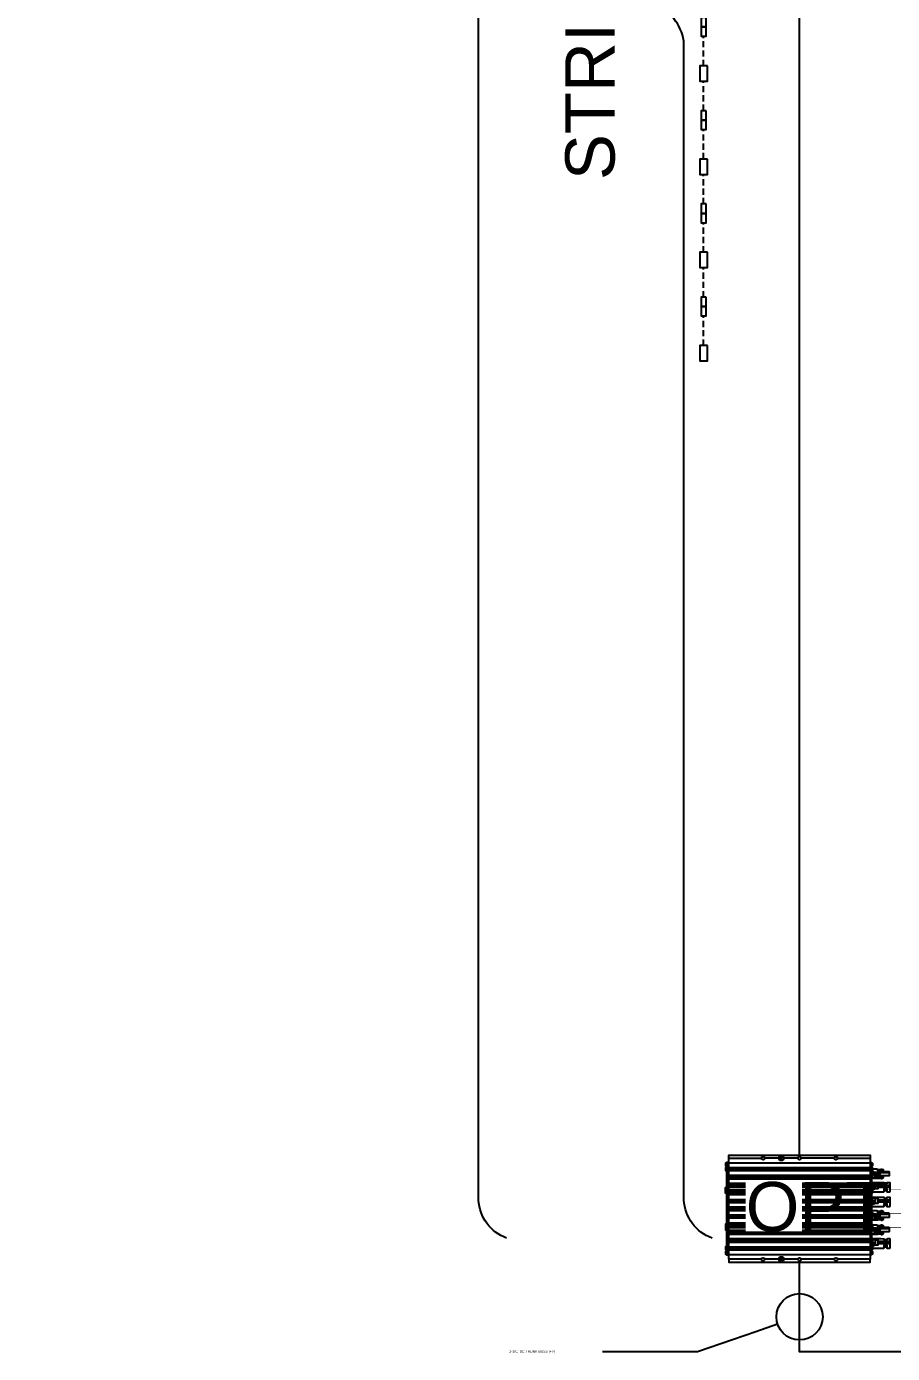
# Model space of a CAD drawing. Header units: feet. Extents: x -327 to 55127, y -2634 to 4121.
# Drawn here: x 1607.7 to 1642.8, y -2504.5 to -2450.7 of the extents above; entities that cross this region are included whole.
import ezdxf
from ezdxf import colors
from ezdxf.entities.mleader import LeaderData, LeaderLine
from ezdxf.lldxf.tags import DXFTag
from ezdxf.math import Vec2, Vec3

# ---------------------------------------------------------------- set-up
doc = ezdxf.new("R2010")
doc.units = ezdxf.units.FT
doc.header["$MEASUREMENT"] = 0
doc.linetypes.add('HIDDEN', pattern=[0.375, 0.25, -0.125])
for name, color, linetype in [('E-CABL-DF', 10, 'DF_CABLE'), ('E-DC FEEDER', 10, 'DC TRUNK FEEDER'), ('E-HARN-COMP', 8, 'Continuous'), ('E-OPT', 10, 'Continuous'), ('E-TRNK-CABL-NEG', 6, 'HIDDEN'), ('E-TRUNK-CABLE-POS', 6, 'HIDDEN'), ('G-ANNO-TEXT', 1, 'Continuous')]:
    doc.layers.add(name, color=color, linetype=linetype)
doc.styles.add('NEI-A', font='arial.ttf')
doc.styles.get("Standard").update_dxf_attribs({"font": 'arial.ttf'})
tags = doc.linetypes.add('DC TRUNK FEEDER', pattern='A,0.5,-0.2,["DT",Standard,S=0.1,R=0,X=-0.1,Y=-0.05],-0.2', length=0.9).pattern_tags.tags
tags[6] = DXFTag(74, 10)
doc.linetypes.add('DF_CABLE', pattern='A,1,-0.2,["DF",Standard,S=0.1,R=0,X=-0.1,Y=-0.05],-0.2', length=1.4)

# ---------------------------------------------------------------- blocks, each defined once
blk = doc.blocks.new('AMPT-OPTIMIZER')
at = {"layer": 'E-OPT'}
for p, q in [((6.025, 3.759), (6.171, 3.765)), ((6.171, 3.395), (6.171, 3.407)), ((5.883, 3.023), (5.87, 3.023)), ((6.045, 3.13), (6.532, 3.13)), ((6.045, 3.042), (6.532, 3.042)), ((6.532, 3.033), (6.045, 3.033)), ((6.399, 2.897), (6.301, 2.897)), ((5.883, 2.428), (5.87, 2.428)), ((6.045, 2.534), (6.532, 2.534)), ((6.045, 2.447), (6.532, 2.447)), ((6.532, 2.438), (6.045, 2.438)), ((6.399, 2.302), (6.301, 2.302)), ((6.025, 2.075), (6.171, 2.081)), ((6.171, 1.71), (6.171, 1.723)), ((6.025, 1.495), (6.171, 1.5)), ((6.171, 1.13), (6.171, 1.143)), ((5.883, 0.744), (5.87, 0.744)), ((6.045, 0.85), (6.532, 0.85)), ((6.045, 0.763), (6.532, 0.763)), ((6.532, 0.753), (6.045, 0.753)), ((6.399, 0.618), (6.301, 0.618))]:
    blk.add_line(p, q, dxfattribs=at)
for points in [[(0, 4.218), (0, 4.34), (5.73, 4.34), (5.73, 4.218)], [(-0.089, 4.013), (-0.131, 4.013), (-0.131, 3.905), (-0.089, 3.905)], [(-0.089, 3.824), (-0.131, 3.824), (-0.131, 3.717), (-0.089, 3.717)], [(-0.028, 4.028), (0, 4.028)], [(1.325, 0.123), (0, 0.123), (0, 4.218), (1.325, 4.218)], [(0, 4.031), (5.73, 4.031)], [(0, 3.836), (5.73, 3.836)], [(0, 3.805), (5.73, 3.805)], [(0, 3.774), (5.73, 3.774)], [(2.027, 4.218), (1.448, 4.218)], [(2.805, 4.218), (2.226, 4.218)], [(4.28, 4.218), (2.928, 4.218)], [(4.403, 4.218), (5.73, 4.218), (5.73, 0.123), (4.403, 0.123)], [(5.73, 4.037), (5.775, 4.037), (5.775, 0.305), (5.73, 0.305)], [(5.775, 4.013), (5.817, 4.013), (5.817, 3.905), (5.775, 3.905)], [(5.775, 3.824), (5.817, 3.824), (5.817, 3.717), (5.775, 3.717)], [(6.171, 3.725), (6.171, 3.777), (6.196, 3.778)], [(6.196, 3.726), (6.196, 3.778), (6.254, 3.756), (6.254, 3.704)], [(0, 3.744), (5.73, 3.744)], [(0, 3.713), (5.73, 3.713)], [(0, 3.524), (5.73, 3.524)], [(0, 3.485), (5.73, 3.485)], [(0, 3.453), (5.73, 3.453)], [(0, 3.422), (5.73, 3.422)], [(0, 3.383), (5.73, 3.383)], [(5.9, 3.444), (5.971, 3.444), (5.971, 3.64), (5.9, 3.64)], [(6.112, 3.683), (6.112, 3.549), (6.112, 3.489)], [(-0.089, 2.924), (-0.131, 2.924), (-0.131, 3.032), (-0.089, 3.032)], [(-0.089, 2.8), (-0.131, 2.8), (-0.131, 2.907), (-0.089, 2.907)], [(0, 3.199), (5.73, 3.199)], [(0, 3.165), (5.73, 3.165)], [(0, 3.132), (5.73, 3.132)], [(0, 3.097), (5.73, 3.097)], [(0, 3.041), (5.73, 3.041)], [(0, 2.932), (5.73, 2.932)], [(0, 2.908), (5.73, 2.908)], [(0, 2.877), (5.73, 2.877)], [(0, 2.843), (5.73, 2.843)], [(0, 2.808), (5.73, 2.808)], [(0, 2.782), (5.73, 2.782)], [(0, 2.746), (5.73, 2.746)], [(5.775, 2.92), (5.817, 2.92), (5.817, 2.813), (5.775, 2.813)], [(5.87, 3.035), (5.87, 3.036), (5.855, 3.036)], [(5.897, 3.036), (5.883, 3.036), (5.883, 3.035)], [(0, 2.548), (5.73, 2.548)], [(0, 2.514), (5.73, 2.514)], [(0, 2.485), (5.73, 2.485)], [(0, 2.455), (5.73, 2.455)], [(0, 2.421), (5.73, 2.421)], [(0, 2.241), (5.73, 2.241)], [(0, 2.211), (5.73, 2.211)], [(0, 2.173), (5.73, 2.173)], [(5.87, 2.439), (5.87, 2.441), (5.855, 2.441)], [(5.897, 2.441), (5.883, 2.441), (5.883, 2.439)], [(0, 2.135), (5.73, 2.135)], [(0, 2.104), (5.73, 2.104)], [(0, 1.925), (5.73, 1.925)], [(0, 1.891), (5.73, 1.891)], [(0, 1.861), (5.73, 1.861)], [(0, 1.832), (5.73, 1.832)], [(0, 1.797), (5.73, 1.797)], [(5.9, 1.76), (5.971, 1.76), (5.971, 1.956), (5.9, 1.956)], [(6.112, 1.999), (6.112, 1.865), (6.112, 1.805)], [(6.171, 2.041), (6.171, 2.093), (6.196, 2.094)], [(6.196, 2.042), (6.196, 2.094), (6.254, 2.071), (6.254, 2.02)], [(-0.089, 1.541), (-0.131, 1.541), (-0.131, 1.434), (-0.089, 1.434)], [(-0.089, 1.417), (-0.131, 1.417), (-0.131, 1.31), (-0.089, 1.31)], [(0, 1.599), (5.73, 1.599)], [(0, 1.563), (5.73, 1.563)], [(0, 1.537), (5.73, 1.537)], [(0, 1.503), (5.73, 1.503)], [(0, 1.469), (5.73, 1.469)], [(0, 1.437), (5.73, 1.437)], [(0, 1.414), (5.73, 1.414)], [(0, 1.304), (5.73, 1.304)], [(0, 1.248), (5.73, 1.248)], [(0, 1.213), (5.73, 1.213)], [(0, 1.181), (5.73, 1.181)], [(0, 1.146), (5.73, 1.146)], [(5.775, 1.527), (5.817, 1.527), (5.817, 1.42), (5.775, 1.42)], [(5.9, 1.18), (5.971, 1.18), (5.971, 1.376), (5.9, 1.376)], [(6.112, 1.419), (6.112, 1.285), (6.112, 1.225)], [(6.171, 1.461), (6.171, 1.513), (6.196, 1.514)], [(6.196, 1.462), (6.196, 1.514), (6.254, 1.491), (6.254, 1.44)], [(-0.089, 0.624), (-0.131, 0.624), (-0.131, 0.517), (-0.089, 0.517)], [(0, 0.962), (5.73, 0.962)], [(0, 0.923), (5.73, 0.923)], [(0, 0.892), (5.73, 0.892)], [(0, 0.861), (5.73, 0.861)], [(0, 0.822), (5.73, 0.822)], [(0, 0.633), (5.73, 0.633)], [(0, 0.602), (5.73, 0.602)], [(0, 0.571), (5.73, 0.571)], [(0, 0.54), (5.73, 0.54)], [(5.775, 0.624), (5.817, 0.624), (5.817, 0.517), (5.775, 0.517)], [(5.87, 0.755), (5.87, 0.757), (5.855, 0.757)], [(5.897, 0.757), (5.883, 0.757), (5.883, 0.755)], [(-0.089, 0.433), (-0.131, 0.433), (-0.131, 0.326), (-0.089, 0.326)], [(-0.028, 0.313), (0, 0.313)], [(0, 0.51), (5.73, 0.51)], [(0, 0.311), (5.73, 0.311)], [(0, 0.123), (0, 0), (5.73, 0), (5.73, 0.123)], [(2.027, 0.123), (1.448, 0.123)], [(2.805, 0.123), (2.226, 0.123)], [(4.28, 0.123), (2.928, 0.123)], [(5.775, 0.433), (5.817, 0.433), (5.817, 0.326), (5.775, 0.326)]]:
    blk.add_lwpolyline(points, dxfattribs=at)
for points in [[(-0.028, 0.305), (-0.028, 4.037), (-0.089, 4.037), (-0.089, 0.305)], [(5.869, 3.553), (5.869, 3.592), (5.882, 3.592), (5.882, 3.553)], [(5.855, 3.046), (5.855, 3.035), (5.87, 3.035), (5.87, 3.022), (5.883, 3.022), (5.883, 3.035), (5.897, 3.035), (5.897, 3.046), (5.883, 3.046), (5.883, 3.06), (5.87, 3.06), (5.87, 3.046)], [(1.443, 2.652), (1.478, 2.652), (1.478, 2.634), (1.443, 2.634), (1.443, 2.6), (1.426, 2.6), (1.426, 2.634), (1.391, 2.634), (1.391, 2.652), (1.426, 2.652), (1.426, 2.686), (1.443, 2.686)], [(1.994, 2.652), (2.029, 2.652), (2.029, 2.634), (1.994, 2.634), (1.994, 2.6), (1.977, 2.6), (1.977, 2.634), (1.942, 2.634), (1.942, 2.652), (1.977, 2.652), (1.977, 2.686), (1.994, 2.686)], [(5.855, 2.451), (5.855, 2.439), (5.87, 2.439), (5.87, 2.426), (5.883, 2.426), (5.883, 2.439), (5.897, 2.439), (5.897, 2.451), (5.883, 2.451), (5.883, 2.465), (5.87, 2.465), (5.87, 2.451)], [(1.443, 1.689), (1.478, 1.689), (1.478, 1.706), (1.443, 1.706), (1.443, 1.741), (1.426, 1.741), (1.426, 1.706), (1.391, 1.706), (1.391, 1.689), (1.426, 1.689), (1.426, 1.654), (1.443, 1.654)], [(1.994, 1.689), (2.029, 1.689), (2.029, 1.706), (1.994, 1.706), (1.994, 1.741), (1.977, 1.741), (1.977, 1.706), (1.942, 1.706), (1.942, 1.689), (1.977, 1.689), (1.977, 1.654), (1.994, 1.654)], [(5.869, 1.869), (5.869, 1.908), (5.882, 1.908), (5.882, 1.869)], [(5.869, 1.289), (5.869, 1.327), (5.882, 1.327), (5.882, 1.289)], [(5.855, 0.767), (5.855, 0.755), (5.87, 0.755), (5.87, 0.742), (5.883, 0.742), (5.883, 0.755), (5.897, 0.755), (5.897, 0.767), (5.883, 0.767), (5.883, 0.781), (5.87, 0.781), (5.87, 0.767)]]:
    blk.add_lwpolyline(points, close=True, dxfattribs=at)
for points in [[(6.025, 3.707), (6.177, 3.713), (6.171, 3.725), (6.196, 3.726), (6.254, 3.704), (6.254, 3.699, -0.417336), (6.248, 3.693), (6.029, 3.684, 0.407505), (6.025, 3.681)], [(6.025, 3.413), (6.177, 3.407), (6.171, 3.395), (6.196, 3.394), (6.254, 3.416), (6.254, 3.421, 0.417361), (6.248, 3.427), (6.029, 3.436, -0.407434), (6.025, 3.439)], [(6.025, 2.023), (6.177, 2.029), (6.171, 2.041), (6.196, 2.042), (6.254, 2.02), (6.254, 2.015, -0.417336), (6.248, 2.009), (6.029, 2, 0.407505), (6.025, 1.996)], [(6.025, 1.728), (6.177, 1.723), (6.171, 1.71), (6.196, 1.71), (6.254, 1.732), (6.254, 1.737, 0.417361), (6.248, 1.743), (6.029, 1.751, -0.407434), (6.025, 1.755)], [(6.025, 1.443), (6.177, 1.449), (6.171, 1.461), (6.196, 1.462), (6.254, 1.44), (6.254, 1.434, -0.417336), (6.248, 1.428), (6.029, 1.42, 0.407505), (6.025, 1.416)], [(6.025, 1.148), (6.177, 1.143), (6.171, 1.13), (6.196, 1.129), (6.254, 1.152), (6.254, 1.157, 0.417361), (6.248, 1.163), (6.029, 1.171, -0.407434), (6.025, 1.175)]]:
    blk.add_lwpolyline(points, format="xyb", dxfattribs=at)
for centre, radius in [((2.126, 4.218), 0.0994), ((1.386, 4.218), 0.0616), ((2.126, 4.218), 0.0473), ((2.126, 4.218), 0.0136), ((2.866, 4.218), 0.0616), ((4.341, 4.218), 0.0616), ((5.874, 3.572), 0.0426), ((1.435, 2.643), 0.0939), ((1.986, 2.643), 0.0939), ((5.877, 3.04), 0.0426), ((5.877, 2.444), 0.0426), ((1.435, 1.697), 0.0939), ((1.986, 1.697), 0.0939), ((5.874, 1.888), 0.0426), ((5.874, 1.308), 0.0426), ((5.877, 0.76), 0.0426), ((1.386, 0.123), 0.0616), ((2.126, 0.123), 0.0994), ((2.126, 0.123), 0.0473), ((2.126, 0.123), 0.0136), ((2.866, 0.123), 0.0616), ((4.341, 0.123), 0.0616)]:
    blk.add_circle(centre, radius, dxfattribs=at)
for points, degree, knots in [([(5.817, 3.781), (6.025, 3.781), (6.025, 3.691), (6.025, 3.685), (6.025, 3.588), (6.025, 3.496), (6.025, 3.399), (6.025, 3.395), (6.025, 3.39), (5.775, 3.39)], 1, [0.137833, 0.137833, 0.8295, 1.8295, 2.8295, 3.8295, 4.781137, 5.781137, 6.781137, 7.781137, 8.528711, 8.528711]), ([(6.405, 3.219), (6.405, 3.218), (6.405, 3.216), (6.405, 3.183), (6.301, 3.183), (6.301, 3.195), (6.301, 3.204), (6.282, 3.224), (5.775, 3.224)], 1, [0, 0, 1, 2, 3, 4, 5, 6, 7, 7.955035, 7.955035]), ([(5.9, 3.606), (5.9, 3.617), (5.9, 3.629), (5.9, 3.64), (5.892, 3.644), (5.876, 3.652), (5.842, 3.667), (5.817, 3.678), (5.8, 3.685), (5.8, 3.686), (5.798, 3.686), (5.795, 3.688), (5.794, 3.689), (5.793, 3.69), (5.793, 3.691), (5.793, 3.691), (5.793, 3.592), (5.793, 3.494), (5.793, 3.395), (5.793, 3.395), (5.793, 3.395), (5.794, 3.396), (5.796, 3.397), (5.798, 3.398), (5.8, 3.399), (5.8, 3.399), (5.817, 3.406), (5.842, 3.417), (5.876, 3.432), (5.892, 3.44), (5.9, 3.444), (5.9, 3.475), (5.9, 3.507), (5.9, 3.539)], 3, [0, 0, 0, 0, 0.175489, 0.175489, 0.175489, 0.425436, 0.675194, 1.175489, 1.175489, 1.175489, 1.339863, 1.811084, 1.995544, 2.099777, 2.175489, 2.175489, 2.175489, 3.175489, 3.175489, 3.175489, 3.20703, 3.28519, 3.460771, 3.984033, 4.175489, 4.175489, 4.175489, 4.676213, 4.925949, 5.175489, 5.175489, 5.175489, 5.657834, 5.657834, 5.657834, 5.657834]), ([(5.971, 3.64), (5.976, 3.636), (5.986, 3.629), (6, 3.616), (6.011, 3.605), (6.02, 3.596), (6.024, 3.591), (6.025, 3.588), (6.025, 3.557), (6.025, 3.527), (6.025, 3.496), (6.024, 3.493), (6.02, 3.489), (6.012, 3.479), (6, 3.468), (5.986, 3.456), (5.976, 3.448), (5.971, 3.444)], 3, [0, 0, 0, 0, 0.249655, 0.499064, 0.749429, 0.874826, 1, 1, 1, 2, 2, 2, 2.121887, 2.244534, 2.492906, 2.745645, 3, 3, 3, 3]), ([(6.496, 3.659), (6.496, 3.659), (6.496, 3.659), (6.496, 3.658), (6.496, 3.657), (6.496, 3.655), (6.496, 3.654), (6.496, 3.653), (6.496, 3.655), (6.497, 3.657), (6.496, 3.66), (6.496, 3.663), (6.495, 3.664), (6.494, 3.665), (6.493, 3.667), (6.491, 3.668), (6.49, 3.668), (6.489, 3.668), (6.487, 3.669), (6.486, 3.669), (6.486, 3.669), (6.366, 3.669), (6.246, 3.669), (6.125, 3.669)], 3, [0, 0, 0, 0, 0.00679, 0.082907, 0.273787, 0.579512, 1, 1, 1, 1.184323, 1.369552, 1.431018, 1.494647, 1.57509, 1.669545, 1.75354, 1.803206, 1.860768, 1.942971, 2, 2, 2, 3, 3, 3, 3]), ([(6.125, 3.638), (6.246, 3.638), (6.366, 3.638), (6.486, 3.638), (6.487, 3.638), (6.488, 3.638), (6.49, 3.638), (6.491, 3.639), (6.493, 3.64), (6.494, 3.641), (6.495, 3.642), (6.496, 3.644), (6.497, 3.648), (6.497, 3.651), (6.496, 3.653), (6.496, 3.652), (6.496, 3.649), (6.496, 3.644), (6.496, 3.639), (6.496, 3.635), (6.496, 3.631), (6.496, 3.626), (6.496, 3.62), (6.496, 3.614), (6.496, 3.607), (6.496, 3.6), (6.496, 3.592), (6.496, 3.585), (6.496, 3.578), (6.496, 3.571), (6.496, 3.565), (6.496, 3.56), (6.496, 3.558), (6.496, 3.555), (6.496, 3.55), (6.496, 3.542), (6.496, 3.536), (6.496, 3.532), (6.496, 3.529), (6.496, 3.525), (6.496, 3.522), (6.496, 3.519), (6.496, 3.516), (6.496, 3.514), (6.496, 3.513), (6.496, 3.513), (6.496, 3.513)], 3, [0, 0, 0, 0, 1, 1, 1, 1.083046, 1.158085, 1.262935, 1.337098, 1.402233, 1.482349, 1.555826, 1.696592, 2, 2, 2, 2.04231, 2.094742, 2.1573, 2.195082, 2.234864, 2.276646, 2.343067, 2.413996, 2.488015, 2.563526, 2.640518, 2.718997, 2.791295, 2.862229, 2.931799, 3, 3, 3, 3.1834, 3.352569, 3.507508, 3.584771, 3.655787, 3.720526, 3.805907, 3.877192, 3.933172, 3.972439, 3.994995, 4, 4, 4, 4]), ([(6.495, 3.507), (6.494, 3.507), (6.494, 3.506), (6.493, 3.505), (6.491, 3.504), (6.489, 3.503), (6.487, 3.503), (6.486, 3.503), (6.486, 3.503), (6.366, 3.503), (6.246, 3.503), (6.125, 3.503)], 3, [0, 0, 0, 0, 0.056801, 0.266575, 0.453065, 0.690822, 0.873365, 1, 1, 1, 2, 2, 2, 2]), ([(6.495, 3.665), (6.495, 3.665), (6.495, 3.664), (6.495, 3.663), (6.496, 3.663), (6.496, 3.662), (6.496, 3.661), (6.496, 3.66), (6.496, 3.66), (6.496, 3.659), (6.496, 3.659)], 3, [0, 0, 0, 0, 0.122148, 0.248297, 0.373015, 0.498504, 0.624821, 0.749092, 0.874878, 1, 1, 1, 1]), ([(6.496, 3.513), (6.496, 3.513), (6.496, 3.512), (6.496, 3.511), (6.496, 3.511), (6.496, 3.51), (6.496, 3.509), (6.495, 3.508), (6.495, 3.508), (6.495, 3.507), (6.495, 3.507)], 3, [0, 0, 0, 0, 0.125061, 0.250714, 0.374997, 0.501326, 0.626689, 0.751419, 0.874759, 1, 1, 1, 1]), ([(5.928, 3.173), (5.912, 3.181), (5.881, 3.196), (5.85, 3.209), (5.834, 3.216), (5.833, 3.216), (5.832, 3.217), (5.83, 3.217), (5.828, 3.219), (5.827, 3.219), (5.827, 3.219), (5.827, 3.219), (5.827, 3.127), (5.827, 3.034), (5.827, 2.942), (5.827, 2.942), (5.827, 2.942), (5.828, 2.943), (5.829, 2.945), (5.832, 2.946), (5.833, 2.947), (5.834, 2.947), (5.85, 2.954), (5.881, 2.967), (5.912, 2.982), (5.928, 2.989), (5.967, 2.989), (6.006, 2.989), (6.045, 2.989), (6.045, 3.051), (6.045, 3.112), (6.045, 3.173), (6.006, 3.173), (5.967, 3.173), (5.928, 3.173), (5.928, 3.112), (5.928, 3.051), (5.928, 2.989)], 3, [0, 0, 0, 0, 0.499249, 1, 1, 1, 1.191456, 1.714328, 1.889909, 1.968408, 2, 2, 2, 3, 3, 3, 3.075721, 3.180211, 3.36466, 3.835604, 4, 4, 4, 4.500323, 5, 5, 5, 6, 6, 6, 7, 7, 7, 8, 8, 8, 9, 9, 9, 9]), ([(6.282, 3.224), (6.282, 3.222), (6.282, 3.221), (6.282, 3.219), (6.282, 3.219), (6.282, 3.219), (6.283, 3.218), (6.283, 3.217), (6.284, 3.216), (6.284, 3.216), (6.29, 3.209), (6.296, 3.202), (6.301, 3.195)], 3, [0, 0, 0, 0, 1, 1, 1, 1.133744, 1.328934, 1.783703, 2, 2, 2, 3, 3, 3, 3]), ([(6.301, 2.967), (6.296, 2.96), (6.29, 2.954), (6.284, 2.947), (6.284, 2.947), (6.283, 2.946), (6.282, 2.944), (6.282, 2.943), (6.282, 2.942), (6.282, 2.942), (6.282, 2.913), (6.282, 2.885), (6.282, 2.857), (6.288, 2.863), (6.295, 2.87), (6.301, 2.876), (6.301, 2.907), (6.301, 2.937), (6.301, 2.967), (6.301, 2.971), (6.301, 2.975), (6.301, 2.979), (6.336, 2.979), (6.37, 2.979), (6.405, 2.979)], 3, [0, 0, 0, 0, 1, 1, 1, 1.158896, 1.546272, 1.765764, 2, 2, 2, 3, 3, 3, 4, 4, 4, 5, 5, 5, 6, 6, 6, 7, 7, 7, 7]), ([(6.405, 2.624), (6.405, 2.623), (6.405, 2.62), (6.405, 2.588), (6.301, 2.588), (6.301, 2.6), (6.301, 2.609), (6.282, 2.628), (5.775, 2.628)], 1, [0, 0, 1, 2, 3, 4, 5, 6, 7, 7.955035, 7.955035]), ([(5.928, 2.578), (5.912, 2.585), (5.881, 2.6), (5.85, 2.614), (5.834, 2.62), (5.833, 2.62), (5.832, 2.621), (5.83, 2.622), (5.828, 2.623), (5.827, 2.623), (5.827, 2.624), (5.827, 2.624), (5.827, 2.531), (5.827, 2.439), (5.827, 2.346), (5.827, 2.346), (5.827, 2.347), (5.828, 2.348), (5.829, 2.349), (5.832, 2.351), (5.833, 2.351), (5.834, 2.351), (5.85, 2.358), (5.881, 2.372), (5.912, 2.386), (5.928, 2.394), (5.967, 2.394), (6.006, 2.394), (6.045, 2.394), (6.045, 2.455), (6.045, 2.517), (6.045, 2.578), (6.006, 2.578), (5.967, 2.578), (5.928, 2.578), (5.928, 2.517), (5.928, 2.455), (5.928, 2.394)], 3, [0, 0, 0, 0, 0.499249, 1, 1, 1, 1.191456, 1.714328, 1.889909, 1.968408, 2, 2, 2, 3, 3, 3, 3.075721, 3.180211, 3.36466, 3.835604, 4, 4, 4, 4.500323, 5, 5, 5, 6, 6, 6, 7, 7, 7, 8, 8, 8, 9, 9, 9, 9]), ([(6.282, 2.628), (6.282, 2.627), (6.282, 2.625), (6.282, 2.624), (6.282, 2.624), (6.282, 2.623), (6.283, 2.622), (6.283, 2.621), (6.284, 2.62), (6.284, 2.62), (6.29, 2.614), (6.296, 2.607), (6.301, 2.6)], 3, [0, 0, 0, 0, 1, 1, 1, 1.133744, 1.328934, 1.783703, 2, 2, 2, 3, 3, 3, 3]), ([(6.301, 2.372), (6.296, 2.365), (6.29, 2.358), (6.284, 2.351), (6.284, 2.351), (6.283, 2.35), (6.282, 2.349), (6.282, 2.347), (6.282, 2.347), (6.282, 2.346), (6.282, 2.318), (6.282, 2.29), (6.282, 2.261), (6.288, 2.268), (6.295, 2.275), (6.301, 2.281), (6.301, 2.311), (6.301, 2.341), (6.301, 2.372), (6.301, 2.376), (6.301, 2.38), (6.301, 2.384), (6.336, 2.384), (6.37, 2.384), (6.405, 2.384)], 3, [0, 0, 0, 0, 1, 1, 1, 1.158896, 1.546272, 1.765764, 2, 2, 2, 3, 3, 3, 4, 4, 4, 5, 5, 5, 6, 6, 6, 7, 7, 7, 7]), ([(5.775, 2.097), (6.025, 2.097), (6.025, 2.007), (6.025, 2.001), (6.025, 1.904), (6.025, 1.812), (6.025, 1.715), (6.025, 1.711), (6.025, 1.706), (5.775, 1.706)], 1, [0, 0, 0.8295, 1.8295, 2.8295, 3.8295, 4.781137, 5.781137, 6.781137, 7.781137, 8.528711, 8.528711]), ([(5.9, 1.922), (5.9, 1.933), (5.9, 1.945), (5.9, 1.956), (5.892, 1.96), (5.876, 1.968), (5.842, 1.983), (5.817, 1.994), (5.8, 2.001), (5.8, 2.001), (5.798, 2.002), (5.795, 2.003), (5.794, 2.005), (5.793, 2.006), (5.793, 2.007), (5.793, 2.007), (5.793, 1.908), (5.793, 1.81), (5.793, 1.711), (5.793, 1.711), (5.793, 1.711), (5.794, 1.712), (5.796, 1.713), (5.798, 1.714), (5.8, 1.714), (5.8, 1.715), (5.817, 1.722), (5.842, 1.733), (5.876, 1.748), (5.892, 1.756), (5.9, 1.76), (5.9, 1.791), (5.9, 1.823), (5.9, 1.854)], 3, [0, 0, 0, 0, 0.175489, 0.175489, 0.175489, 0.425436, 0.675194, 1.175489, 1.175489, 1.175489, 1.339863, 1.811084, 1.995544, 2.099777, 2.175489, 2.175489, 2.175489, 3.175489, 3.175489, 3.175489, 3.20703, 3.28519, 3.460771, 3.984033, 4.175489, 4.175489, 4.175489, 4.676213, 4.925949, 5.175489, 5.175489, 5.175489, 5.657834, 5.657834, 5.657834, 5.657834]), ([(5.971, 1.956), (5.976, 1.952), (5.986, 1.944), (6, 1.932), (6.011, 1.921), (6.02, 1.912), (6.024, 1.907), (6.025, 1.904), (6.025, 1.873), (6.025, 1.843), (6.025, 1.812), (6.024, 1.809), (6.02, 1.805), (6.012, 1.795), (6, 1.784), (5.986, 1.772), (5.976, 1.764), (5.971, 1.76)], 3, [0, 0, 0, 0, 0.249655, 0.499064, 0.749429, 0.874826, 1, 1, 1, 2, 2, 2, 2.121887, 2.244534, 2.492906, 2.745645, 3, 3, 3, 3]), ([(6.496, 1.975), (6.496, 1.975), (6.496, 1.975), (6.496, 1.974), (6.496, 1.973), (6.496, 1.971), (6.496, 1.97), (6.496, 1.969), (6.496, 1.97), (6.497, 1.973), (6.496, 1.976), (6.496, 1.978), (6.495, 1.98), (6.494, 1.981), (6.493, 1.983), (6.491, 1.983), (6.49, 1.984), (6.489, 1.984), (6.487, 1.985), (6.486, 1.985), (6.486, 1.985), (6.366, 1.985), (6.246, 1.985), (6.125, 1.985)], 3, [0, 0, 0, 0, 0.00679, 0.082907, 0.273787, 0.579512, 1, 1, 1, 1.184323, 1.369552, 1.431018, 1.494647, 1.57509, 1.669545, 1.75354, 1.803206, 1.860768, 1.942971, 2, 2, 2, 3, 3, 3, 3]), ([(6.125, 1.954), (6.246, 1.954), (6.366, 1.954), (6.486, 1.954), (6.487, 1.954), (6.488, 1.954), (6.49, 1.954), (6.491, 1.955), (6.493, 1.956), (6.494, 1.957), (6.495, 1.958), (6.496, 1.96), (6.497, 1.964), (6.497, 1.967), (6.496, 1.969), (6.496, 1.968), (6.496, 1.965), (6.496, 1.96), (6.496, 1.955), (6.496, 1.951), (6.496, 1.947), (6.496, 1.942), (6.496, 1.936), (6.496, 1.93), (6.496, 1.923), (6.496, 1.915), (6.496, 1.908), (6.496, 1.901), (6.496, 1.894), (6.496, 1.887), (6.496, 1.88), (6.496, 1.876), (6.496, 1.874), (6.496, 1.871), (6.496, 1.866), (6.496, 1.858), (6.496, 1.852), (6.496, 1.848), (6.496, 1.844), (6.496, 1.841), (6.496, 1.838), (6.496, 1.835), (6.496, 1.832), (6.496, 1.83), (6.496, 1.829), (6.496, 1.829), (6.496, 1.829)], 3, [0, 0, 0, 0, 1, 1, 1, 1.083046, 1.158085, 1.262935, 1.337098, 1.402233, 1.482349, 1.555826, 1.696592, 2, 2, 2, 2.04231, 2.094742, 2.1573, 2.195082, 2.234864, 2.276646, 2.343067, 2.413996, 2.488015, 2.563526, 2.640518, 2.718997, 2.791295, 2.862229, 2.931799, 3, 3, 3, 3.1834, 3.352569, 3.507508, 3.584771, 3.655787, 3.720526, 3.805907, 3.877192, 3.933172, 3.972439, 3.994995, 4, 4, 4, 4]), ([(6.495, 1.823), (6.494, 1.823), (6.494, 1.822), (6.493, 1.821), (6.491, 1.82), (6.489, 1.819), (6.487, 1.819), (6.486, 1.819), (6.486, 1.819), (6.366, 1.819), (6.246, 1.819), (6.125, 1.819)], 3, [0, 0, 0, 0, 0.056801, 0.266575, 0.453065, 0.690822, 0.873365, 1, 1, 1, 2, 2, 2, 2]), ([(6.495, 1.981), (6.495, 1.98), (6.495, 1.98), (6.495, 1.979), (6.496, 1.979), (6.496, 1.978), (6.496, 1.977), (6.496, 1.976), (6.496, 1.975), (6.496, 1.975), (6.496, 1.975)], 3, [0, 0, 0, 0, 0.122148, 0.248297, 0.373015, 0.498504, 0.624821, 0.749092, 0.874878, 1, 1, 1, 1]), ([(6.496, 1.829), (6.496, 1.829), (6.496, 1.828), (6.496, 1.827), (6.496, 1.826), (6.496, 1.826), (6.496, 1.825), (6.495, 1.824), (6.495, 1.823), (6.495, 1.823), (6.495, 1.823)], 3, [0, 0, 0, 0, 0.125061, 0.250714, 0.374997, 0.501326, 0.626689, 0.751419, 0.874759, 1, 1, 1, 1]), ([(5.817, 1.517), (6.025, 1.517), (6.025, 1.427), (6.025, 1.421), (6.025, 1.324), (6.025, 1.232), (6.025, 1.135), (6.025, 1.131), (6.025, 1.126), (5.775, 1.126)], 1, [0.137833, 0.137833, 0.8295, 1.8295, 2.8295, 3.8295, 4.781137, 5.781137, 6.781137, 7.781137, 8.528711, 8.528711]), ([(5.793, 1.131), (5.793, 1.131), (5.793, 1.131), (5.794, 1.132), (5.796, 1.133), (5.798, 1.134), (5.8, 1.134), (5.8, 1.135), (5.817, 1.142), (5.842, 1.152), (5.876, 1.168), (5.892, 1.176), (5.9, 1.18), (5.9, 1.211), (5.9, 1.243), (5.9, 1.274)], 3, [2, 2, 2, 2, 2.031541, 2.109701, 2.285282, 2.808544, 3, 3, 3, 3.500724, 3.75046, 4, 4, 4, 4.482346, 4.482346, 4.482346, 4.482346]), ([(5.9, 1.342), (5.9, 1.353), (5.9, 1.365), (5.9, 1.376), (5.892, 1.38), (5.876, 1.388), (5.843, 1.403), (5.819, 1.413), (5.803, 1.42)], 3, [4.824511, 4.824511, 4.824511, 4.824511, 5, 5, 5, 5.249947, 5.499706, 5.975484, 5.975484, 5.975484, 5.975484]), ([(5.971, 1.376), (5.976, 1.372), (5.986, 1.364), (6, 1.352), (6.011, 1.341), (6.02, 1.331), (6.024, 1.327), (6.025, 1.324), (6.025, 1.293), (6.025, 1.262), (6.025, 1.232), (6.024, 1.229), (6.02, 1.224), (6.012, 1.215), (6, 1.204), (5.986, 1.192), (5.976, 1.184), (5.971, 1.18)], 3, [0, 0, 0, 0, 0.249655, 0.499064, 0.749429, 0.874826, 1, 1, 1, 2, 2, 2, 2.121887, 2.244534, 2.492906, 2.745645, 3, 3, 3, 3]), ([(6.496, 1.395), (6.496, 1.395), (6.496, 1.395), (6.496, 1.394), (6.496, 1.393), (6.496, 1.391), (6.496, 1.39), (6.496, 1.389), (6.496, 1.39), (6.497, 1.393), (6.496, 1.396), (6.496, 1.398), (6.495, 1.4), (6.494, 1.401), (6.493, 1.402), (6.491, 1.403), (6.49, 1.404), (6.489, 1.404), (6.487, 1.404), (6.486, 1.404), (6.486, 1.404), (6.366, 1.404), (6.246, 1.404), (6.125, 1.404)], 3, [0, 0, 0, 0, 0.00679, 0.082907, 0.273787, 0.579512, 1, 1, 1, 1.184323, 1.369552, 1.431018, 1.494647, 1.57509, 1.669545, 1.75354, 1.803206, 1.860768, 1.942971, 2, 2, 2, 3, 3, 3, 3]), ([(6.125, 1.374), (6.246, 1.374), (6.366, 1.374), (6.486, 1.374), (6.487, 1.374), (6.488, 1.374), (6.49, 1.374), (6.491, 1.375), (6.493, 1.376), (6.494, 1.377), (6.495, 1.378), (6.496, 1.38), (6.497, 1.384), (6.497, 1.387), (6.496, 1.389), (6.496, 1.388), (6.496, 1.385), (6.496, 1.38), (6.496, 1.375), (6.496, 1.37), (6.496, 1.367), (6.496, 1.362), (6.496, 1.356), (6.496, 1.35), (6.496, 1.343), (6.496, 1.335), (6.496, 1.328), (6.496, 1.321), (6.496, 1.314), (6.496, 1.307), (6.496, 1.3), (6.496, 1.296), (6.496, 1.294), (6.496, 1.291), (6.496, 1.286), (6.496, 1.278), (6.496, 1.272), (6.496, 1.268), (6.496, 1.264), (6.496, 1.261), (6.496, 1.258), (6.496, 1.254), (6.496, 1.252), (6.496, 1.25), (6.496, 1.249), (6.496, 1.249), (6.496, 1.249)], 3, [0, 0, 0, 0, 1, 1, 1, 1.083046, 1.158085, 1.262935, 1.337098, 1.402233, 1.482349, 1.555826, 1.696592, 2, 2, 2, 2.04231, 2.094742, 2.1573, 2.195082, 2.234864, 2.276646, 2.343067, 2.413996, 2.488015, 2.563526, 2.640518, 2.718997, 2.791295, 2.862229, 2.931799, 3, 3, 3, 3.1834, 3.352569, 3.507508, 3.584771, 3.655787, 3.720526, 3.805907, 3.877192, 3.933172, 3.972439, 3.994995, 4, 4, 4, 4]), ([(6.495, 1.243), (6.494, 1.243), (6.494, 1.242), (6.493, 1.241), (6.491, 1.24), (6.489, 1.239), (6.487, 1.239), (6.486, 1.239), (6.486, 1.239), (6.366, 1.239), (6.246, 1.239), (6.125, 1.239)], 3, [0, 0, 0, 0, 0.056801, 0.266575, 0.453065, 0.690822, 0.873365, 1, 1, 1, 2, 2, 2, 2]), ([(6.495, 1.401), (6.495, 1.4), (6.495, 1.4), (6.495, 1.399), (6.496, 1.398), (6.496, 1.398), (6.496, 1.397), (6.496, 1.396), (6.496, 1.395), (6.496, 1.395), (6.496, 1.395)], 3, [0, 0, 0, 0, 0.122148, 0.248297, 0.373015, 0.498504, 0.624821, 0.749092, 0.874878, 1, 1, 1, 1]), ([(6.496, 1.249), (6.496, 1.248), (6.496, 1.248), (6.496, 1.247), (6.496, 1.246), (6.496, 1.246), (6.496, 1.245), (6.495, 1.244), (6.495, 1.243), (6.495, 1.243), (6.495, 1.243)], 3, [0, 0, 0, 0, 0.125061, 0.250714, 0.374997, 0.501326, 0.626689, 0.751419, 0.874759, 1, 1, 1, 1]), ([(6.405, 0.94), (6.405, 0.938), (6.405, 0.936), (6.405, 0.904), (6.301, 0.904), (6.301, 0.916), (6.301, 0.924), (6.282, 0.944), (5.775, 0.944)], 1, [0, 0, 1, 2, 3, 4, 5, 6, 7, 7.955035, 7.955035]), ([(5.928, 0.894), (5.912, 0.901), (5.881, 0.916), (5.85, 0.929), (5.834, 0.936), (5.833, 0.936), (5.832, 0.937), (5.83, 0.938), (5.828, 0.939), (5.827, 0.939), (5.827, 0.94), (5.827, 0.94), (5.827, 0.847), (5.827, 0.755), (5.827, 0.662), (5.827, 0.662), (5.827, 0.663), (5.828, 0.664), (5.829, 0.665), (5.832, 0.666), (5.833, 0.667), (5.834, 0.667), (5.85, 0.674), (5.881, 0.687), (5.912, 0.702), (5.928, 0.71), (5.967, 0.71), (6.006, 0.71), (6.045, 0.71), (6.045, 0.771), (6.045, 0.832), (6.045, 0.894), (6.006, 0.894), (5.967, 0.894), (5.928, 0.894), (5.928, 0.832), (5.928, 0.771), (5.928, 0.71)], 3, [0, 0, 0, 0, 0.499249, 1, 1, 1, 1.191456, 1.714328, 1.889909, 1.968408, 2, 2, 2, 3, 3, 3, 3.075721, 3.180211, 3.36466, 3.835604, 4, 4, 4, 4.500323, 5, 5, 5, 6, 6, 6, 7, 7, 7, 8, 8, 8, 9, 9, 9, 9]), ([(6.282, 0.944), (6.282, 0.943), (6.282, 0.941), (6.282, 0.94), (6.282, 0.939), (6.282, 0.939), (6.283, 0.938), (6.283, 0.937), (6.284, 0.936), (6.284, 0.936), (6.29, 0.929), (6.296, 0.923), (6.301, 0.916)], 3, [0, 0, 0, 0, 1, 1, 1, 1.133744, 1.328934, 1.783703, 2, 2, 2, 3, 3, 3, 3]), ([(6.301, 0.688), (6.296, 0.681), (6.29, 0.674), (6.284, 0.667), (6.284, 0.667), (6.283, 0.666), (6.282, 0.665), (6.282, 0.663), (6.282, 0.662), (6.282, 0.662), (6.282, 0.634), (6.282, 0.606), (6.282, 0.577), (6.288, 0.584), (6.295, 0.59), (6.301, 0.597), (6.301, 0.627), (6.301, 0.657), (6.301, 0.688), (6.301, 0.692), (6.301, 0.696), (6.301, 0.7), (6.336, 0.7), (6.37, 0.7), (6.405, 0.7)], 3, [0, 0, 0, 0, 1, 1, 1, 1.158896, 1.546272, 1.765764, 2, 2, 2, 3, 3, 3, 4, 4, 4, 5, 5, 5, 6, 6, 6, 7, 7, 7, 7])]:
    blk.add_open_spline(points, degree=degree, knots=knots, dxfattribs=at)
for points in [[(6.026, 3.683), (6.112, 3.683), (6.125, 3.669), (6.125, 3.638), (6.125, 3.503), (6.125, 3.502), (6.112, 3.489), (6.025, 3.489)], [(6.254, 3.756), (6.254, 3.75), (6.254, 3.75), (6.254, 3.698)], [(5.817, 2.857), (6.282, 2.857)], [(6.045, 3.122), (6.532, 3.122), (6.532, 3.13), (6.532, 3.216), (6.532, 3.219), (6.532, 3.224), (6.405, 3.224), (6.399, 3.218), (6.399, 3.213), (6.405, 3.219), (6.405, 3.224)], [(6.405, 3.218), (6.399, 3.213), (6.399, 3.183)], [(6.405, 2.944), (6.405, 2.947), (6.405, 2.979), (6.399, 2.977), (6.399, 2.945), (6.405, 2.944), (6.405, 2.942), (6.405, 2.857), (6.532, 2.857), (6.532, 2.942), (6.532, 2.947), (6.532, 3.033), (6.532, 3.042), (6.532, 3.122)], [(6.399, 2.945), (6.399, 2.863), (6.405, 2.857)], [(5.775, 2.261), (6.282, 2.261)], [(6.045, 2.526), (6.532, 2.526), (6.532, 2.534), (6.532, 2.62), (6.532, 2.624), (6.532, 2.628), (6.405, 2.628), (6.399, 2.622), (6.399, 2.618), (6.405, 2.624), (6.405, 2.628)], [(6.405, 2.623), (6.399, 2.618), (6.399, 2.588)], [(6.405, 2.349), (6.405, 2.351), (6.405, 2.384), (6.399, 2.382), (6.399, 2.349), (6.405, 2.349), (6.405, 2.346), (6.405, 2.261), (6.532, 2.261), (6.532, 2.346), (6.532, 2.351), (6.532, 2.438), (6.532, 2.447), (6.532, 2.526)], [(6.399, 2.349), (6.399, 2.267), (6.405, 2.261)], [(6.026, 1.999), (6.112, 1.999), (6.125, 1.985), (6.125, 1.954), (6.125, 1.819), (6.125, 1.818), (6.112, 1.805), (6.025, 1.805)], [(6.254, 2.071), (6.254, 2.066), (6.254, 2.066), (6.254, 2.014)], [(6.026, 1.419), (6.112, 1.419), (6.125, 1.405), (6.125, 1.374), (6.125, 1.239), (6.125, 1.238), (6.112, 1.225), (6.025, 1.225)], [(6.254, 1.491), (6.254, 1.486), (6.254, 1.486), (6.254, 1.434)], [(5.817, 0.577), (6.282, 0.577)], [(6.045, 0.842), (6.532, 0.842), (6.532, 0.85), (6.532, 0.936), (6.532, 0.94), (6.532, 0.944), (6.405, 0.944), (6.399, 0.938), (6.399, 0.934), (6.405, 0.94), (6.405, 0.944)], [(6.405, 0.938), (6.399, 0.934), (6.399, 0.904)], [(6.405, 0.665), (6.405, 0.667), (6.405, 0.7), (6.399, 0.697), (6.399, 0.665), (6.405, 0.665), (6.405, 0.662), (6.405, 0.577), (6.532, 0.577), (6.532, 0.662), (6.532, 0.667), (6.532, 0.753), (6.532, 0.763), (6.532, 0.842)], [(6.399, 0.665), (6.399, 0.583), (6.405, 0.577)]]:
    blk.add_open_spline(points, degree=1, dxfattribs=at)
for points in [[(6.026, 3.489), (6.027, 3.487), (6.029, 3.487), (6.139, 3.483), (6.248, 3.479), (6.254, 3.479), (6.254, 3.473), (6.254, 3.447), (6.254, 3.422)], [(6.026, 1.805), (6.027, 1.803), (6.029, 1.803), (6.139, 1.799), (6.248, 1.795), (6.254, 1.795), (6.254, 1.789), (6.254, 1.763), (6.254, 1.737)], [(6.026, 1.225), (6.027, 1.223), (6.029, 1.223), (6.139, 1.219), (6.248, 1.215), (6.254, 1.215), (6.254, 1.209), (6.254, 1.183), (6.254, 1.157)]]:
    blk.add_rational_spline(points, [1, 0.907480128539, 1, 1, 1, 0.717204342147, 1, 1, 1], degree=2, knots=[0, 0, 0, 0.8671, 0.8671, 1.8671, 1.8671, 3.409128, 3.409128, 4.409128, 4.409128, 4.409128], dxfattribs=at)
at = {"layer": 'E-OPT', "insert": (0.684, 3.255), "char_height": 2, "width": 2.28503, "attachment_point": 1, "bg_fill": 3, "box_fill_scale": 1, "bg_fill_color": 256, "bg_fill_transparency": 0}
blk.add_mtext('OPT', dxfattribs=at)
blk = doc.blocks.new('_DotBlank')
at = {"color": 0, "linetype": 'ByBlock', "lineweight": -2}
blk.add_line((-0.5, 0), (-1, 0), dxfattribs=at)
blk.add_circle((0, 0), 0.5, dxfattribs=at)

msp = doc.modelspace()

# ---------------------------------------------------------------- linework, layer by layer
at = {"layer": 'E-HARN-COMP'}
for points in [[(1635.284, -2450.351), (1635.09, -2450.351), (1635.09, -2450.732), (1635.284, -2450.732)], [(1635.284, -2450.732), (1635.09, -2450.732), (1635.09, -2451.112), (1635.284, -2451.112)], [(1635.338, -2452.309), (1635.036, -2452.309), (1635.036, -2452.93), (1635.338, -2452.93)], [(1635.284, -2454.128), (1635.09, -2454.128), (1635.09, -2454.508), (1635.284, -2454.508)], [(1635.284, -2454.508), (1635.09, -2454.508), (1635.09, -2454.888), (1635.284, -2454.888)], [(1635.338, -2456.085), (1635.036, -2456.085), (1635.036, -2456.707), (1635.338, -2456.707)], [(1635.284, -2457.904), (1635.09, -2457.904), (1635.09, -2458.284), (1635.284, -2458.284)], [(1635.284, -2458.284), (1635.09, -2458.284), (1635.09, -2458.664), (1635.284, -2458.664)], [(1635.338, -2459.862), (1635.036, -2459.862), (1635.036, -2460.483), (1635.338, -2460.483)], [(1635.284, -2461.68), (1635.09, -2461.68), (1635.09, -2462.06), (1635.284, -2462.06)], [(1635.284, -2462.06), (1635.09, -2462.06), (1635.09, -2462.441), (1635.284, -2462.441)], [(1635.338, -2463.638), (1635.036, -2463.638), (1635.036, -2464.259), (1635.338, -2464.259)]]:
    msp.add_lwpolyline(points, close=True, dxfattribs=at)
at = {"layer": 'E-TRNK-CABL-NEG'}
for points in [[(1635.187, -2454.128), (1635.187, -2452.93)], [(1635.187, -2457.904), (1635.187, -2456.707)], [(1635.187, -2461.68), (1635.187, -2460.483)]]:
    msp.add_lwpolyline(points, dxfattribs=at)
at = {"layer": 'E-TRUNK-CABLE-POS'}
for points in [[(1635.187, -2452.309), (1635.187, -2451.112)], [(1635.187, -2456.085), (1635.187, -2454.888)], [(1635.187, -2459.862), (1635.187, -2458.664)], [(1635.187, -2463.638), (1635.187, -2462.441)]]:
    msp.add_lwpolyline(points, dxfattribs=at)
at = {"layer": 'G-ANNO-TEXT', "flags": 128}
for points in [[(1627.204, -2499.793, -0.298343), (1626.066, -2498.251), (1626.066, -2426.388, 0.298343), (1624.929, -2424.846, 0.298343), (1626.066, -2423.304), (1626.066, -2351.441, -0.298343), (1627.204, -2349.899)], [(1635.527, -2499.793, -0.298343), (1634.39, -2498.251), (1634.39, -2451.434, 0.298343), (1633.252, -2449.892, 0.298343), (1634.39, -2448.349), (1634.39, -2401.532, -0.298343), (1635.527, -2399.99)]]:
    msp.add_lwpolyline(points, format="xyb", dxfattribs=at)

# ---------------------------------------------------------------- block references
at = {"layer": 'E-OPT'}
msp.add_blockref('AMPT-OPTIMIZER', (1636.208, -2500.772), dxfattribs=at)

# ---------------------------------------------------------------- texts
at = {"layer": 'G-ANNO-TEXT', "char_height": 2, "attachment_point": 3, "rotation": 90, "style": 'NEI-A', "bg_fill": 3, "box_fill_scale": 1.5, "bg_fill_color": 256, "bg_fill_transparency": 0}
for s, insert, width in [('SOLTEC TRACKER  (78 MODULES)', (1621.258, -2399.904, -3.817), 61.70759), ('STRING #4', (1629.581, -2442.499, -3.817), 14.34742)]:
    msp.add_mtext(s, dxfattribs=dict(at, insert=insert, width=width))

# ---------------------------------------------------------------- next in the draw order: linework, layer by layer
at = {"layer": 'E-CABL-DF', "linetype": 'Continuous', "flags": 128}
msp.add_lwpolyline([(1651.199, -2504.398), (1647.332, -2504.398), (1639.073, -2504.398), (1639.073, -2500.772)], dxfattribs=at)
at = {"layer": 'E-DC FEEDER', "flags": 128}
msp.add_lwpolyline([(1639.073, -2496.431), (1639.073, -2400.909)], dxfattribs=at)

# ---------------------------------------------------------------- next in the draw order: leaders
at = {"layer": 'G-ANNO-TEXT'}
ml = msp.add_multileader_mtext('Standard', dxfattribs=at)
ml.set_content('2-1/C  DC TRUNK BUSS (+/-)', color=256, style='NEI-A')
ml.set_leader_properties()
ml.set_arrow_properties(name='DOTBLANK')
ml.build(insert=Vec2(0, 0))
ml.multileader.update_dxf_attribs({"dogleg_length": 0.36, "arrow_head_size": 1.876})
ctx = ml.context
ctx.base_point, ctx.char_height, ctx.arrow_head_size, ctx.landing_gap_size, ctx.plane_origin = Vec3(1625.399, -2504.398, -1.908), 0.1, 1.876, 1.921, Vec3(2144.033, -2792.784, -1.908)
ctx.text_align_type = 2
notes = []
notes.append((ctx, [(1, (1, 1, 0), (1634.932, -2504.398, -1.908), (-1, 0), 3.842, [(1, [(1639.073, -2502.98, -1.908)], 0, [])])]))
ctx.mtext.insert, ctx.mtext.width, ctx.mtext.alignment, ctx.mtext.flow_direction = Vec3(1629.17, -2504.333, -1.908), 21.41999, 3, 5
ctx.mtext.has_bg_fill, ctx.mtext.bg_color, ctx.mtext.bg_scale_factor, ctx.mtext.bg_transparency, ctx.mtext.use_window_bg_color = 1, -1073741824, 1, 0, 1
for ctx, leaders in notes:
    for number, flags, end, landing, length, lines in leaders:
        leader = LeaderData()
        leader.index, (leader.has_last_leader_line, leader.has_dogleg_vector, leader.attachment_direction) = number, flags
        leader.last_leader_point, leader.dogleg_vector, leader.dogleg_length = Vec3(end), Vec3(landing), length
        for number, points, colour, breaks in lines:
            line = LeaderLine()
            line.index, line.vertices, line.color, line.breaks = number, Vec3.list(points), colors.encode_raw_color(colour), breaks
            leader.lines.append(line)
        ctx.leaders.append(leader)

doc.saveas('drawing.dxf')
